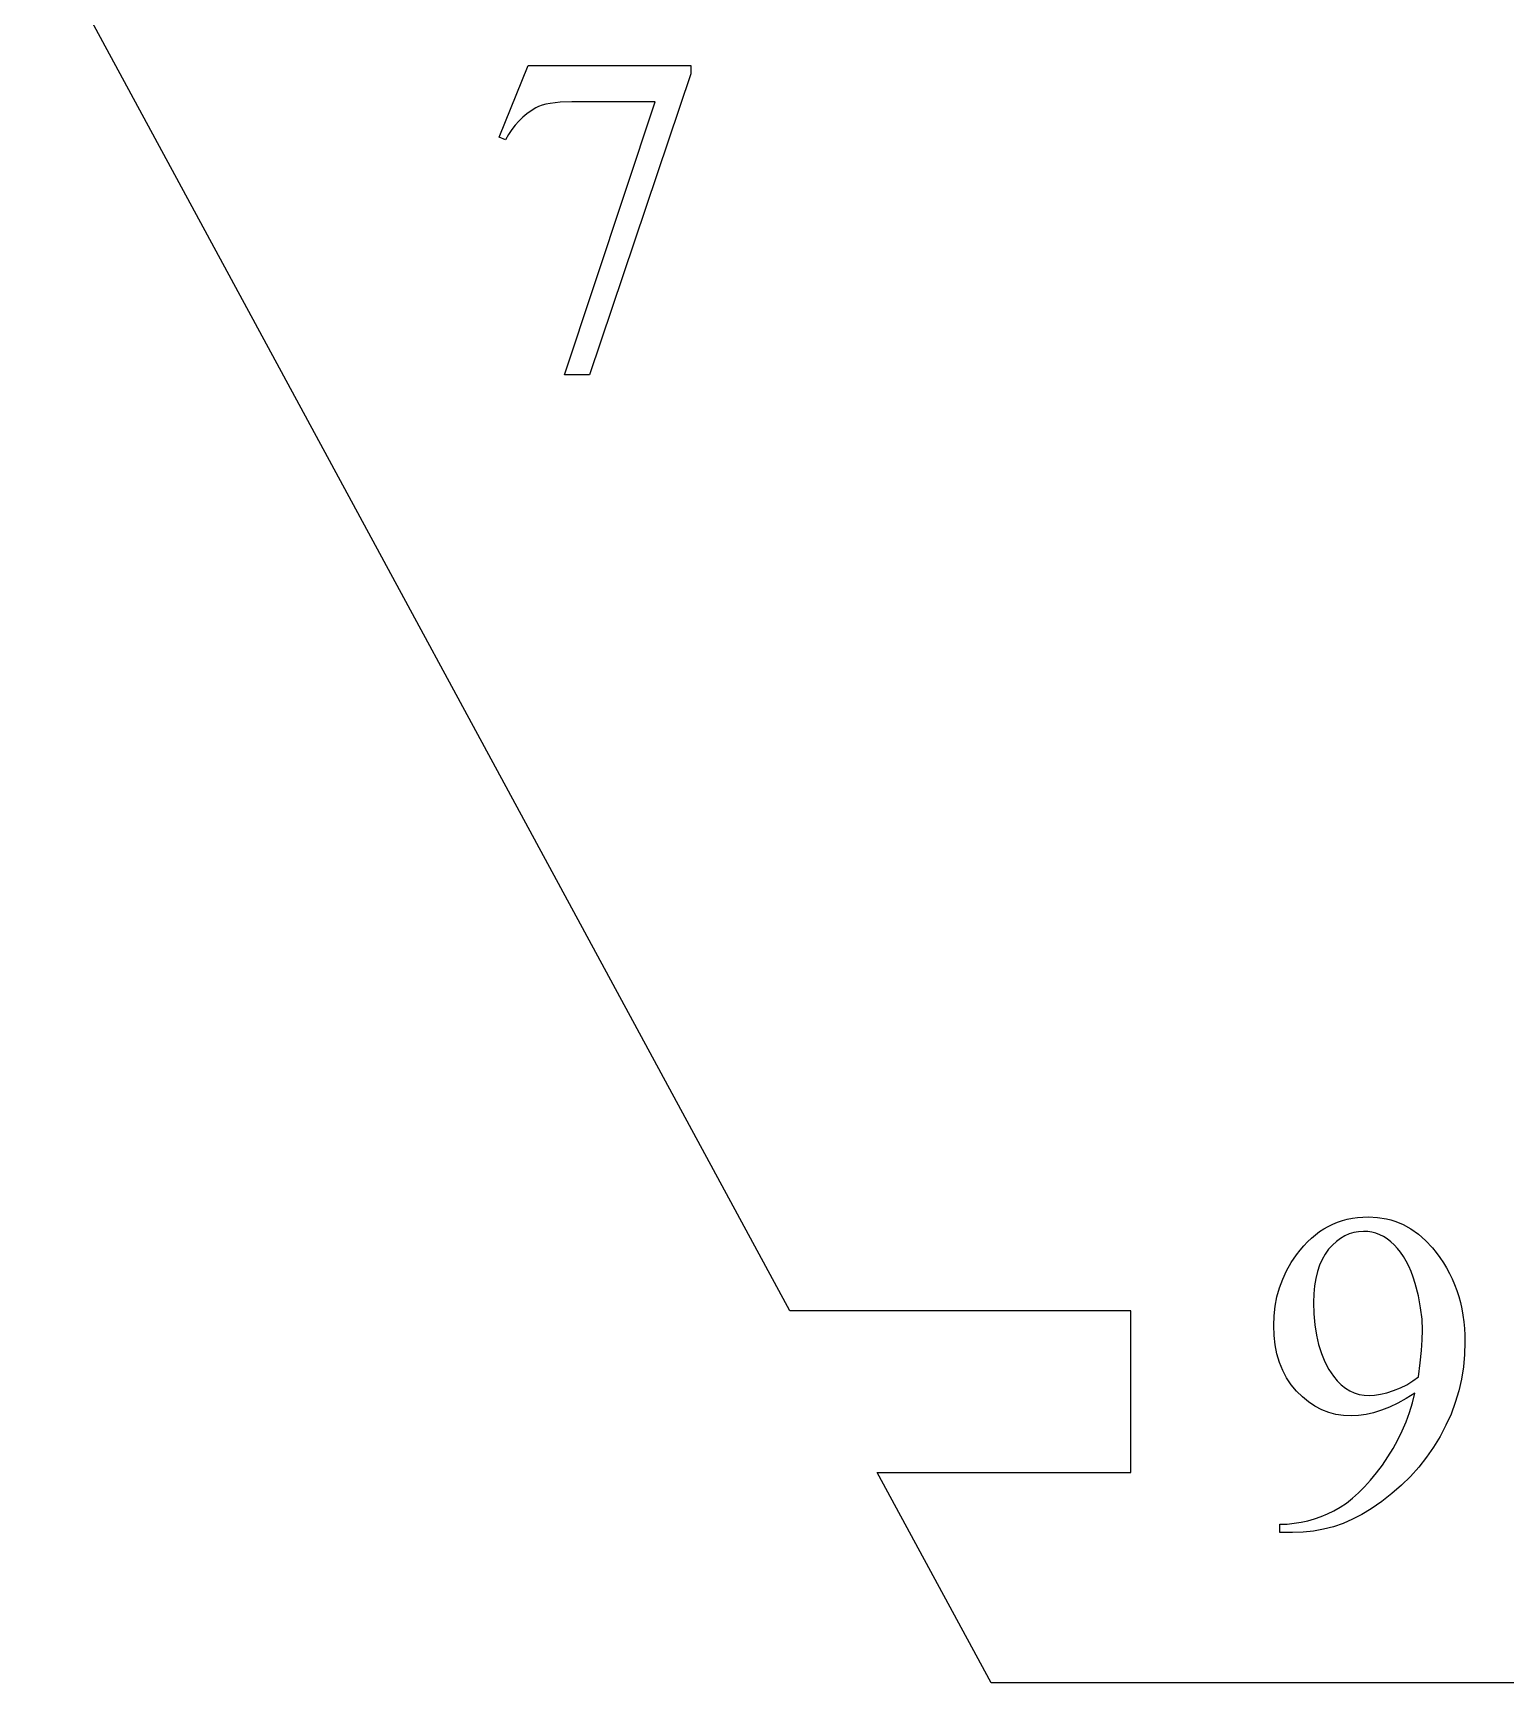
# Model space of a CAD drawing. Extents: x -27 to 581, y 232 to 579.
# Drawn here: x 59.93 to 87.91, y 514.26 to 545.6 of the extents above; entities that cross this region are included whole.
import ezdxf

# ---------------------------------------------------------------- set-up
doc = ezdxf.new("R2010")
doc.units = 0
doc.header["$MEASUREMENT"] = 0
doc.layers.get('0').update_dxf_attribs({"linetype": 'CONTINUOUS'})

msp = doc.modelspace()

# ---------------------------------------------------------------- linework, layer by layer
at = {"color": 1}
msp.add_line((74.309952, 521.329956), (59.934071, 547.896057), dxfattribs=at)
at = {"color": 1, "ltscale": 0.162013}
msp.add_line((80.790489, 521.329956), (74.309952, 521.329956), dxfattribs=at)
at = {"color": 1, "ltscale": 0.076801}
msp.add_line((80.790489, 518.257935), (80.790489, 521.329956), dxfattribs=at)
at = {"color": 1, "ltscale": 0.113701}
msp.add_line((78.136841, 514.257996), (75.972321, 518.257935), dxfattribs=at)
at = {"color": 1, "ltscale": 0.120454}
msp.add_line((75.972321, 518.257935), (80.790489, 518.257935), dxfattribs=at)
at = {"color": 1, "ltscale": 0.348257}
msp.add_line((92.067139, 514.257996), (78.136841, 514.257996), dxfattribs=at)
at = {"color": 18}
for points in [[(69.339233, 544.98822), (72.427376, 544.98822), (72.427376, 544.826782), (70.507378, 539.109253), (70.031624, 539.109253), (71.751976, 544.295837), (70.167557, 544.295837), (69.944809, 544.288635), (69.756577, 544.267151), (69.675407, 544.250977), (69.602859, 544.231323), (69.538948, 544.208008), (69.483658, 544.181152), (69.396645, 544.128967), (69.314011, 544.070129), (69.235764, 544.0047), (69.161888, 543.932617), (69.0924, 543.853882), (69.02729, 543.768555), (68.96656, 543.676575), (68.91021, 543.577942), (68.787025, 543.624634)], [(83.618042, 517.115356), (83.618042, 517.272522), (83.754898, 517.278381), (83.889366, 517.291748), (84.021446, 517.312622), (84.151138, 517.341003), (84.278442, 517.376892), (84.403351, 517.420227), (84.525871, 517.47113), (84.646004, 517.52948), (84.764442, 517.597412), (84.881889, 517.677002), (84.998337, 517.768127), (85.113792, 517.870911), (85.228249, 517.985291), (85.341713, 518.111328), (85.454178, 518.248901), (85.565651, 518.398193), (85.672409, 518.555115), (85.770737, 518.715942), (85.860641, 518.880615), (85.942116, 519.049133), (86.015152, 519.221497), (86.079765, 519.397705), (86.135948, 519.577759), (86.183708, 519.761719), (86.018967, 519.661133), (85.858215, 519.573975), (85.701447, 519.500244), (85.54866, 519.439941), (85.399857, 519.393005), (85.255035, 519.359497), (85.114189, 519.339355), (84.977333, 519.332703), (84.828194, 519.340027), (84.684502, 519.362), (84.546249, 519.398682), (84.413437, 519.450012), (84.286072, 519.516052), (84.164146, 519.59668), (84.047668, 519.692017), (83.936623, 519.802063), (83.835075, 519.924194), (83.74707, 520.05603), (83.6726, 520.197388), (83.611671, 520.34845), (83.564278, 520.509094), (83.530434, 520.679382), (83.510124, 520.859253), (83.503349, 521.048767), (83.510124, 521.235229), (83.530434, 521.416504), (83.564278, 521.59259), (83.611671, 521.763489), (83.6726, 521.929199), (83.74707, 522.089783), (83.835075, 522.245117), (83.936623, 522.395325), (84.003181, 522.4823), (84.07222, 522.563599), (84.143753, 522.639282), (84.217773, 522.709412), (84.294289, 522.773926), (84.373283, 522.832764), (84.454773, 522.886047), (84.53875, 522.933716), (84.625214, 522.97583), (84.714172, 523.012268), (84.805611, 523.043091), (84.899544, 523.068359), (84.995964, 523.087952), (85.094879, 523.10199), (85.196274, 523.110413), (85.300163, 523.11322), (85.474327, 523.104065), (85.642113, 523.076599), (85.723618, 523.055969), (85.803528, 523.030762), (85.881844, 523.000977), (85.958572, 522.966675), (86.107246, 522.884216), (86.249542, 522.783447), (86.385475, 522.664429), (86.51503, 522.527039), (86.590134, 522.434875), (86.660385, 522.340088), (86.725792, 522.242676), (86.786362, 522.142578), (86.842079, 522.039856), (86.892952, 521.934448), (86.93898, 521.826416), (86.980164, 521.715698), (87.016502, 521.602295), (87.047997, 521.486328), (87.074646, 521.367615), (87.096451, 521.246338), (87.113403, 521.122314), (87.125519, 520.995667), (87.13279, 520.866394), (87.135208, 520.734436), (87.127846, 520.49646), (87.105743, 520.262573), (87.068901, 520.032654), (87.017334, 519.806824), (86.951027, 519.585083), (86.869987, 519.36731), (86.774216, 519.153625), (86.663704, 518.944031), (86.540054, 518.740845), (86.404854, 518.546448), (86.25811, 518.360901), (86.099808, 518.184204), (85.92997, 518.016296), (85.748573, 517.857239), (85.555626, 517.707031), (85.351135, 517.565613), (85.178238, 517.460083), (85.001495, 517.368591), (84.820892, 517.291199), (84.636452, 517.227905), (84.448151, 517.17865), (84.256004, 517.143494), (84.060013, 517.122375), (83.860168, 517.115356)], [(86.251671, 520.07605), (86.285118, 520.338318), (86.309013, 520.573059), (86.323349, 520.78009), (86.328133, 520.959595), (86.319366, 521.169739), (86.293083, 521.388062), (86.249283, 521.614685), (86.18795, 521.849487), (86.151085, 521.965454), (86.110565, 522.074463), (86.066391, 522.176514), (86.01857, 522.271606), (85.967102, 522.359741), (85.91198, 522.440857), (85.85321, 522.515015), (85.790787, 522.582214), (85.725441, 522.641968), (85.657906, 522.693726), (85.588188, 522.737549), (85.516273, 522.773376), (85.442169, 522.80127), (85.365875, 522.821167), (85.287392, 522.83313), (85.206711, 522.837097), (85.113663, 522.831787), (85.023529, 522.815857), (84.936317, 522.789307), (84.85202, 522.752136), (84.770653, 522.704346), (84.6922, 522.645935), (84.616669, 522.576904), (84.54406, 522.497314), (84.477356, 522.407166), (84.419548, 522.306641), (84.370628, 522.195801), (84.330605, 522.074646), (84.299477, 521.943054), (84.277245, 521.801147), (84.263901, 521.648926), (84.25946, 521.486328), (84.265366, 521.268311), (84.283089, 521.062622), (84.312622, 520.869019), (84.353973, 520.687744), (84.407135, 520.518616), (84.472115, 520.361694), (84.548904, 520.217041), (84.637512, 520.084534), (84.708527, 519.998901), (84.783531, 519.924683), (84.862511, 519.861938), (84.945473, 519.810547), (85.032425, 519.77063), (85.123352, 519.742065), (85.218262, 519.724915), (85.317154, 519.719238), (85.419365, 519.725098), (85.530609, 519.742615), (85.650871, 519.77179), (85.780167, 519.812683), (85.909988, 519.864197), (86.031845, 519.925232), (86.145737, 519.99585)]]:
    msp.add_lwpolyline(points, close=True, dxfattribs=at)

doc.saveas('drawing.dxf')
